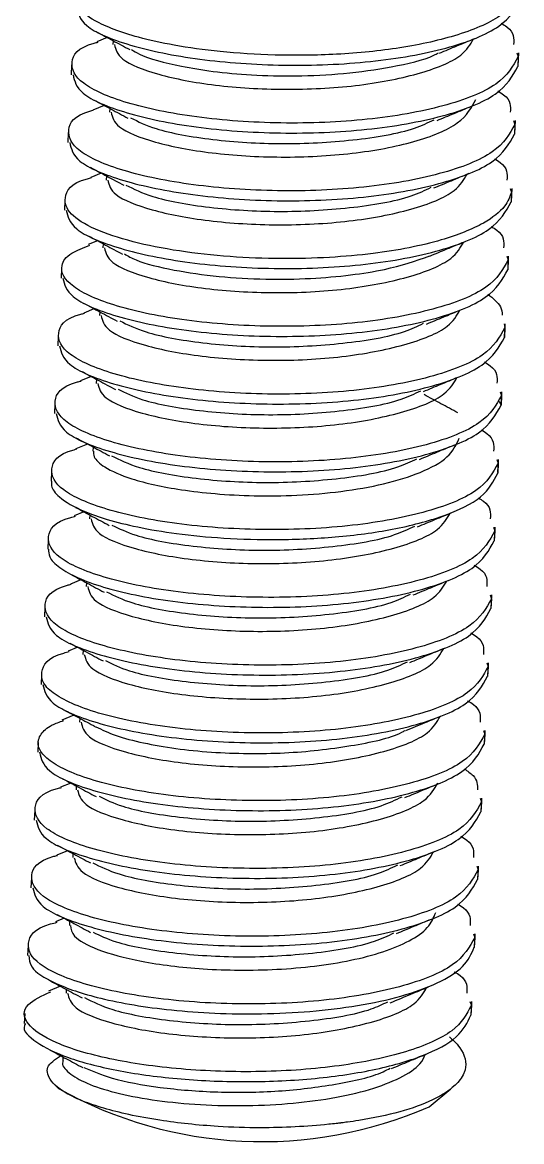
# Model space of a CAD drawing. Header units: millimetres. Extents: x 15 to 415, y 5 to 292.
# Drawn here: x 229.84 to 234.24, y 130.34 to 140.22 of the extents above; entities that cross this region are included whole.
import ezdxf

# ---------------------------------------------------------------- set-up
doc = ezdxf.new("R2010")
doc.units = ezdxf.units.MM
doc.layers.get('0').update_dxf_attribs({"lineweight": 5})

msp = doc.modelspace()

# ---------------------------------------------------------------- linework, layer by layer
at = {"color": 18, "linetype": 'Continuous', "lineweight": 25, "true_color": 0x000000}
for p, q in [((230.5864, 140.0839), (230.495, 140.046)), ((230.6383, 140.056), (230.6366, 140.0222)), ((234.1988, 139.9485), (234.2112, 139.916)), ((234.2112, 139.9161), (234.2069, 139.8284)), ((234.2095, 139.8328), (234.2152, 139.9484)), ((230.2722, 139.8437), (230.2679, 139.756)), ((230.5595, 139.4849), (230.4582, 139.4427)), ((230.6087, 139.4585), (230.6071, 139.4245)), ((234.1691, 139.3508), (234.1816, 139.3179)), ((234.1817, 139.3184), (234.1774, 139.2307)), ((234.1799, 139.2351), (234.1856, 139.3507)), ((230.2427, 139.2459), (230.2383, 139.1583)), ((230.5321, 138.8885), (230.4399, 138.8502)), ((230.5793, 138.8632), (230.5775, 138.8267)), ((234.14, 138.753), (234.1522, 138.721)), ((234.1521, 138.7207), (234.1478, 138.633)), ((234.1504, 138.6375), (234.1561, 138.7529)), ((230.2131, 138.6482), (230.2088, 138.5605)), ((230.4995, 138.2918), (230.4163, 138.2573)), ((230.5497, 138.2648), (230.548, 138.2291)), ((234.1104, 138.1553), (234.1227, 138.1232)), ((234.1226, 138.123), (234.1183, 138.0353)), ((234.1209, 138.0399), (234.1266, 138.1552)), ((230.1836, 138.0506), (230.1793, 137.9628)), ((230.4691, 137.6919), (230.3783, 137.6541)), ((230.5201, 137.6646), (230.5184, 137.6314)), ((233.6822, 137.6728), (233.7093, 137.684)), ((234.086, 137.5579), (234.093, 137.5248)), ((234.0913, 137.4422), (234.097, 137.5576)), ((230.1541, 137.4529), (230.1497, 137.3652)), ((234.0931, 137.5253), (234.0887, 137.4376)), ((230.4436, 137.0947), (230.3494, 137.0555)), ((230.4907, 137.0694), (230.4889, 137.0336)), ((234.0512, 136.96), (234.0635, 136.9275)), ((234.0618, 136.8444), (234.0675, 136.9598)), ((230.1245, 136.8551), (230.1202, 136.7674)), ((234.0592, 136.8398), (234.0468, 136.8723)), ((234.0635, 136.9276), (234.0592, 136.8399)), ((230.412, 136.4985), (230.3101, 136.4563)), ((230.4611, 136.4721), (230.4594, 136.436)), ((234.0219, 136.3622), (234.0341, 136.3304)), ((234.0322, 136.2466), (234.0379, 136.362)), ((230.095, 136.2574), (230.0906, 136.1698)), ((234.034, 136.3299), (234.0297, 136.2422)), ((230.3805, 135.8999), (230.2954, 135.8645)), ((230.4315, 135.8725), (230.4298, 135.8383)), ((233.992, 135.7646), (234.0044, 135.732)), ((234.0027, 135.6489), (234.0084, 135.7645)), ((230.0654, 135.6598), (230.0611, 135.5722)), ((234.0044, 135.7322), (234.0001, 135.6445)), ((230.3535, 135.301), (230.2619, 135.2628)), ((230.402, 135.275), (230.4003, 135.2406)), ((233.9624, 135.1669), (233.9748, 135.1341)), ((233.9732, 135.0512), (233.9789, 135.1668)), ((230.0359, 135.062), (230.0316, 134.9744)), ((233.9749, 135.1345), (233.9706, 135.0468)), ((230.3257, 134.705), (230.2406, 134.6697)), ((230.3726, 134.6798), (230.3707, 134.6428)), ((233.9332, 134.5691), (233.9455, 134.5372)), ((233.9436, 134.4535), (233.9493, 134.569)), ((233.9454, 134.5368), (233.941, 134.4491)), ((230.0063, 134.4643), (230.002, 134.3766)), ((230.2913, 134.1075), (230.1848, 134.0634)), ((230.3429, 134.0798), (230.3412, 134.0452)), ((233.9036, 133.9714), (233.9159, 133.9392)), ((233.9158, 133.9391), (233.9115, 133.8514)), ((233.9141, 133.8558), (233.9198, 133.9713)), ((229.9768, 133.8667), (229.9725, 133.779)), ((230.2634, 133.508), (230.1749, 133.4712)), ((230.3133, 133.4813), (230.3117, 133.4475)), ((233.4949, 133.4969), (233.522, 133.5081)), ((233.8757, 133.3739), (233.8862, 133.3409)), ((233.8863, 133.3414), (233.882, 133.2537)), ((233.8845, 133.2581), (233.8903, 133.3737)), ((229.9473, 133.269), (229.9429, 133.1813)), ((230.2368, 132.911), (230.1417, 132.8714)), ((230.2839, 132.8857), (230.2821, 132.8497)), ((233.8445, 132.776), (233.8568, 132.7438)), ((233.8568, 132.7437), (233.8524, 132.656)), ((233.855, 132.6604), (233.8607, 132.7759)), ((229.9177, 132.6712), (229.9134, 132.5835)), ((230.2062, 132.3151), (230.1301, 132.2835)), ((230.2544, 132.2892), (230.2526, 132.2521)), ((233.8151, 132.1783), (233.8273, 132.1464)), ((233.8272, 132.146), (233.8229, 132.0583)), ((233.8255, 132.0627), (233.8312, 132.1782)), ((229.8882, 132.0735), (229.8839, 131.9859)), ((230.1727, 131.7156), (230.0669, 131.6716)), ((230.2247, 131.6877), (230.223, 131.6545)), ((233.7852, 131.5807), (233.7976, 131.5479)), ((233.7977, 131.5483), (233.7933, 131.4606)), ((233.7959, 131.4643), (233.8016, 131.5806)), ((229.8587, 131.4759), (229.8543, 131.3882)), ((230.1952, 131.0918), (230.1935, 131.0567)), ((230.1261, 130.844), (230.1561, 130.8138)), ((233.4256, 130.6522), (233.6157, 130.8093))]:
    msp.add_line(p, q, dxfattribs=at)
msp.add_arc((231.9535, 134.0244), 3.6795, 240.75798, 293.5833, dxfattribs=at)
for points, knots in [([(234.2409, 140.5143), (234.1994, 140.4352), (234.119, 140.282), (233.7117, 140.1037), (233.1954, 139.9865), (232.628, 139.9293), (232.0782, 139.9226), (231.5878, 139.9541), (231.1808, 140.011), (230.783, 140.0994), (230.477, 140.2164), (230.328, 140.3382), (230.3001, 140.4125), (230.3019, 140.4493), (230.3174, 140.5209), (230.3538, 140.5967), (230.5232, 140.6382), (230.5353, 140.6412)], [0, 0, 0, 0, 0.103276, 0.200181, 0.290701, 0.374824, 0.45254, 0.523838, 0.588709, 0.647144, 0.744313, 0.815877, 0.861685, 0.874902, 0.881644, 0.991553, 1, 1, 1, 1]), ([(230.3136, 140.3535), (230.3269, 140.2984), (230.3556, 140.1805), (230.7583, 140.0097), (231.3794, 139.8811), (232.1429, 139.8258), (232.925, 139.8581), (233.6022, 139.9792), (234.0982, 140.1746), (234.1904, 140.3426), (234.2365, 140.4266)], [0, 0, 0, 0, 0.111422, 0.238362, 0.365302, 0.492243, 0.619182, 0.746122, 0.873061, 1, 1, 1, 1]), ([(234.0603, 140.2107), (234.0785, 140.1998), (234.1776, 140.1403), (234.1738, 140.0754), (234.1707, 140.0223)], [0, 0, 0, 0, 0.183549, 1, 1, 1, 1]), ([(230.4875, 140.1368), (230.5368, 140.1104), (230.6353, 140.0577), (230.7354, 140.0039), (230.7855, 139.977)], [0, 0, 0, 0, 0.500129, 1, 1, 1, 1]), ([(234.2112, 139.916), (234.1648, 139.832), (234.072, 139.664), (233.5752, 139.4688), (232.8975, 139.348), (232.1149, 139.3159), (231.3529, 139.3716), (230.7278, 139.5002), (230.3259, 139.6788), (230.2417, 139.8663), (230.325, 139.9992), (230.4939, 140.0406), (230.5054, 140.0434)], [0, 0, 0, 0, 0.1102104, 0.220421, 0.3306316, 0.4408425, 0.5510539, 0.6612658, 0.7714777, 0.8816897, 0.9918843, 1, 1, 1, 1]), ([(230.6502, 140.0221), (230.6609, 139.9791), (230.684, 139.8868), (231.0133, 139.7533), (231.5222, 139.6544), (232.1477, 139.6155), (232.7899, 139.6484), (233.3424, 139.7548), (233.7192, 139.9028), (233.7885, 140.0226), (233.8169, 140.0716)], [0, 0, 0, 0, 0.115473, 0.247613, 0.379753, 0.511893, 0.644033, 0.776174, 0.908315, 1, 1, 1, 1]), ([(233.5171, 139.947), (233.5681, 139.9682), (233.6699, 140.0106), (233.7736, 140.0537), (233.8255, 140.0752)], [0, 0, 0, 0, 0.4998767, 1, 1, 1, 1]), ([(230.8014, 139.9776), (230.8223, 139.9644), (230.9113, 139.9081), (231.1709, 139.84), (231.5216, 139.7816), (231.8651, 139.7501), (232.2591, 139.7409), (232.6881, 139.7618), (233.1052, 139.8236), (233.3962, 139.889), (233.4942, 139.942), (233.5074, 139.9491)], [0, 0, 0, 0, 0.0534141, 0.2268727, 0.3281893, 0.4389931, 0.5592736, 0.6890194, 0.8282175, 0.9768572, 1, 1, 1, 1]), ([(230.2844, 139.7559), (230.2975, 139.701), (230.3254, 139.5831), (230.7269, 139.4123), (231.3474, 139.2834), (232.1107, 139.2278), (232.8931, 139.2598), (233.5709, 139.3808), (234.0677, 139.5761), (234.1605, 139.7443), (234.2069, 139.8284)], [0, 0, 0, 0, 0.110983, 0.237985, 0.364987, 0.49199, 0.618992, 0.745994, 0.872997, 1, 1, 1, 1]), ([(234.0304, 139.6129), (234.0489, 139.6018), (234.148, 139.5424), (234.1442, 139.4775), (234.141, 139.4247)], [0, 0, 0, 0, 0.186739, 1, 1, 1, 1]), ([(230.4714, 139.532), (230.5207, 139.5057), (230.6192, 139.453), (230.7191, 139.3994), (230.769, 139.3727)], [0, 0, 0, 0, 0.500147, 1, 1, 1, 1]), ([(230.6204, 139.4244), (230.6314, 139.3813), (230.6547, 139.2889), (230.9843, 139.1555), (231.493, 139.0568), (232.1185, 139.018), (232.7596, 139.051), (233.3151, 139.1567), (233.7226, 139.3234), (233.799, 139.4655), (233.8373, 139.5366)], [0, 0, 0, 0, 0.111225, 0.238192, 0.36516, 0.492129, 0.619096, 0.746064, 0.873033, 1, 1, 1, 1]), ([(234.1816, 139.3179), (234.1351, 139.2339), (234.042, 139.066), (233.5452, 138.8708), (232.8677, 138.75), (232.0854, 138.718), (231.3237, 138.7735), (230.6988, 138.9021), (230.2964, 139.0807), (230.2131, 139.268), (230.2916, 139.3997), (230.4544, 139.4403), (230.4612, 139.4419)], [0, 0, 0, 0, 0.1105774, 0.2211548, 0.3317317, 0.4423092, 0.5528862, 0.6634636, 0.7740407, 0.8846184, 0.9951954, 1, 1, 1, 1]), ([(233.4947, 139.3519), (233.5453, 139.3729), (233.6464, 139.4149), (233.749, 139.4574), (233.8003, 139.4786)], [0, 0, 0, 0, 0.499877, 1, 1, 1, 1]), ([(230.7922, 139.3757), (230.8589, 139.3425), (231.0194, 139.2627), (231.5041, 139.1756), (232.1249, 139.1355), (232.7585, 139.1711), (233.2417, 139.25), (233.4154, 139.3332), (233.4693, 139.3591)], [0, 0, 0, 0, 0.1377052, 0.3314675, 0.5252284, 0.7189886, 0.9127483, 1, 1, 1, 1]), ([(230.2547, 139.1582), (230.2679, 139.1032), (230.2961, 138.9853), (230.6979, 138.8146), (231.3183, 138.6859), (232.0813, 138.6303), (232.8632, 138.6623), (233.5408, 138.7831), (234.0376, 138.9783), (234.1307, 139.1462), (234.1772, 139.2302)], [0, 0, 0, 0, 0.1112111, 0.2381812, 0.3651511, 0.4921208, 0.6190904, 0.7460604, 0.8730303, 1, 1, 1, 1]), ([(234.0008, 139.0154), (234.019, 139.0046), (234.1184, 138.945), (234.1147, 138.8799), (234.1117, 138.8268)], [0, 0, 0, 0, 0.182945, 1, 1, 1, 1]), ([(230.4372, 138.9395), (230.4859, 138.9133), (230.5834, 138.861), (230.6827, 138.8076), (230.7323, 138.7809)], [0, 0, 0, 0, 0.500227, 1, 1, 1, 1]), ([(234.1522, 138.721), (234.1366, 138.6787), (234.1007, 138.582), (233.9069, 138.4332), (233.5308, 138.2814), (233.036, 138.1845), (232.5405, 138.1401), (232.1109, 138.1293), (231.657, 138.1474), (231.2056, 138.1974), (230.7914, 138.2802), (230.4562, 138.3927), (230.2374, 138.5291), (230.1937, 138.684), (230.2654, 138.8033), (230.4351, 138.8451), (230.4477, 138.8481)], [0, 0, 0, 0, 0.054925, 0.125611, 0.212, 0.314027, 0.371172, 0.432261, 0.497289, 0.566254, 0.639154, 0.715982, 0.796737, 0.881414, 0.991241, 1, 1, 1, 1]), ([(230.5907, 138.8266), (230.6018, 138.7834), (230.6255, 138.691), (230.9559, 138.5576), (231.4652, 138.459), (232.0907, 138.4204), (232.7327, 138.4535), (233.2848, 138.5599), (233.6621, 138.7087), (233.7313, 138.8292), (233.7599, 138.879)], [0, 0, 0, 0, 0.115809, 0.247676, 0.379543, 0.511409, 0.643276, 0.775142, 0.907008, 1, 1, 1, 1]), ([(233.4662, 138.7568), (233.5177, 138.7782), (233.6208, 138.8212), (233.7258, 138.8648), (233.7783, 138.8866)], [0, 0, 0, 0, 0.499786, 1, 1, 1, 1]), ([(230.7503, 138.783), (230.8204, 138.7479), (230.9841, 138.6661), (231.4744, 138.5775), (232.0953, 138.5376), (232.7286, 138.5731), (233.2137, 138.6525), (233.3887, 138.7365), (233.4441, 138.7631)], [0, 0, 0, 0, 0.143965, 0.335786, 0.527606, 0.719426, 0.911246, 1, 1, 1, 1]), ([(230.2249, 138.5604), (230.2383, 138.5052), (230.267, 138.3873), (230.6698, 138.2165), (231.2908, 138.088), (232.0541, 138.0327), (232.8361, 138.065), (233.5133, 138.186), (234.0093, 138.3813), (234.1017, 138.5493), (234.1479, 138.6333)], [0, 0, 0, 0, 0.111474, 0.238407, 0.36534, 0.492273, 0.619204, 0.746136, 0.873068, 1, 1, 1, 1]), ([(233.9716, 138.4176), (233.9897, 138.4067), (234.0889, 138.3473), (234.0852, 138.2823), (234.0821, 138.2291)], [0, 0, 0, 0, 0.182032, 1, 1, 1, 1]), ([(230.4248, 138.3319), (230.4736, 138.3057), (230.5711, 138.2533), (230.6701, 138.2001), (230.7196, 138.1735)], [0, 0, 0, 0, 0.500093, 1, 1, 1, 1]), ([(234.1227, 138.1232), (234.0764, 138.0392), (233.984, 137.8712), (233.4876, 137.6759), (232.8101, 137.5549), (232.0275, 137.5227), (231.2656, 137.5781), (230.6392, 137.707), (230.2406, 137.8845), (230.1544, 138.0519), (230.2394, 138.1781), (230.3747, 138.2303), (230.4339, 138.2531)], [0, 0, 0, 0, 0.109827, 0.219653, 0.32948, 0.439307, 0.549134, 0.658961, 0.768789, 0.878593, 0.946885, 1, 1, 1, 1]), ([(230.5614, 138.229), (230.5723, 138.1857), (230.5956, 138.0931), (230.9253, 137.9594), (231.4344, 137.8605), (232.0601, 137.8217), (232.7023, 137.8547), (233.2547, 137.9613), (233.632, 138.1102), (233.7013, 138.2308), (233.7299, 138.2805)], [0, 0, 0, 0, 0.115509, 0.24747, 0.379432, 0.511395, 0.64336, 0.775327, 0.907294, 1, 1, 1, 1]), ([(233.4307, 138.1559), (233.4812, 138.177), (233.5823, 138.2191), (233.6849, 138.2618), (233.7362, 138.2832)], [0, 0, 0, 0, 0.499905, 1, 1, 1, 1]), ([(230.7384, 138.1747), (230.7694, 138.1568), (230.864, 138.1021), (231.1579, 138.0307), (231.5541, 137.9725), (231.9732, 137.9486), (232.3718, 137.9546), (232.7264, 137.9858), (233.1036, 138.0447), (233.3057, 138.1146), (233.4309, 138.1578)], [0, 0, 0, 0, 0.073624, 0.22428, 0.365325, 0.496744, 0.618526, 0.730657, 0.833127, 1, 1, 1, 1]), ([(230.1956, 137.9627), (230.2088, 137.9076), (230.237, 137.7895), (230.639, 137.6184), (231.2599, 137.4895), (232.0233, 137.4339), (232.8056, 137.4662), (233.4832, 137.5874), (233.9797, 137.783), (234.0721, 137.9514), (234.1183, 138.0356)], [0, 0, 0, 0, 0.111146, 0.238123, 0.3651, 0.492078, 0.619057, 0.746037, 0.873018, 1, 1, 1, 1]), ([(230.3762, 137.7416), (230.4253, 137.7154), (230.5234, 137.6629), (230.6232, 137.6094), (230.6731, 137.5827)], [0, 0, 0, 0, 0.5001627, 1, 1, 1, 1]), ([(233.9427, 137.8203), (233.9887, 137.7834), (234.0647, 137.7222), (234.0683, 137.6599), (234.0697, 137.6352)], [0, 0, 0, 0, 0.604698, 1, 1, 1, 1]), ([(234.093, 137.5248), (234.0464, 137.4408), (233.9533, 137.2728), (233.4564, 137.0777), (232.7788, 136.9569), (231.9964, 136.9249), (231.2347, 136.9805), (230.6097, 137.1092), (230.2078, 137.2878), (230.1236, 137.4753), (230.2064, 137.6082), (230.3747, 137.6496), (230.386, 137.6523)], [0, 0, 0, 0, 0.110234, 0.220468, 0.330702, 0.440937, 0.551171, 0.661405, 0.771639, 0.881873, 0.992107, 1, 1, 1, 1]), ([(230.5319, 137.6313), (230.5428, 137.5882), (230.566, 137.4959), (230.8954, 137.3625), (231.4041, 137.2637), (232.0294, 137.2249), (232.6714, 137.2578), (233.2237, 137.364), (233.5999, 137.5115), (233.6692, 137.6306), (233.6974, 137.6791)], [0, 0, 0, 0, 0.115726, 0.24797, 0.380214, 0.512458, 0.644702, 0.776946, 0.90919, 1, 1, 1, 1]), ([(233.4008, 137.5562), (233.4518, 137.5773), (233.5448, 137.6159), (233.6394, 137.6551), (233.6822, 137.6728)], [0, 0, 0, 0, 0.547585, 1, 1, 1, 1]), ([(230.6963, 137.5855), (230.7652, 137.5512), (230.9278, 137.4702), (231.4161, 137.3822), (232.0374, 137.3423), (232.6706, 137.3781), (233.1511, 137.4563), (233.3229, 137.5385), (233.3748, 137.5633)], [0, 0, 0, 0, 0.1421797, 0.3356785, 0.5291773, 0.7226763, 0.9161736, 1, 1, 1, 1]), ([(230.1662, 137.3651), (230.1793, 137.3101), (230.2074, 137.1923), (230.609, 137.0216), (231.2294, 136.8928), (231.9923, 136.8372), (232.7744, 136.8692), (233.4521, 136.99), (233.949, 137.1852), (234.0421, 137.3532), (234.0886, 137.4372)], [0, 0, 0, 0, 0.111115, 0.238098, 0.365082, 0.492065, 0.619049, 0.746033, 0.873017, 1, 1, 1, 1]), ([(230.3634, 137.1377), (230.4123, 137.1114), (230.5101, 137.059), (230.6094, 137.0057), (230.659, 136.9791)], [0, 0, 0, 0, 0.5001469, 1, 1, 1, 1]), ([(233.9122, 137.2223), (233.9305, 137.2113), (234.0298, 137.1518), (234.0261, 137.0868), (234.023, 137.0338)], [0, 0, 0, 0, 0.184919, 1, 1, 1, 1]), ([(234.0635, 136.9275), (234.0172, 136.8435), (233.9245, 136.6755), (233.4281, 136.4802), (232.7508, 136.3593), (231.9686, 136.3271), (231.2067, 136.3825), (230.5813, 136.5111), (230.1789, 136.6896), (230.094, 136.877), (230.176, 137.0099), (230.3439, 137.0513), (230.3548, 137.054)], [0, 0, 0, 0, 0.1102559, 0.2205125, 0.3307686, 0.441025, 0.5512814, 0.6615377, 0.7717936, 0.88205, 0.9923062, 1, 1, 1, 1]), ([(230.5022, 137.0335), (230.5132, 136.9904), (230.5368, 136.8979), (230.8668, 136.7645), (231.3758, 136.6658), (232.0012, 136.6272), (232.6432, 136.6602), (233.1953, 136.7665), (233.5724, 136.9149), (233.6418, 137.035), (233.6703, 137.0845)], [0, 0, 0, 0, 0.115779, 0.24775, 0.379721, 0.511691, 0.643661, 0.775632, 0.907603, 1, 1, 1, 1]), ([(233.3753, 136.962), (233.4259, 136.983), (233.5272, 137.0251), (233.63, 137.0678), (233.6814, 137.0891)], [0, 0, 0, 0, 0.49986, 1, 1, 1, 1]), ([(230.6809, 136.9818), (230.7457, 136.9496), (230.9045, 136.8709), (231.386, 136.7846), (232.0063, 136.7445), (232.6398, 136.78), (233.1236, 136.8591), (233.2977, 136.9425), (233.352, 136.9685)], [0, 0, 0, 0, 0.133991, 0.328432, 0.522872, 0.717312, 0.911753, 1, 1, 1, 1]), ([(230.1364, 136.7673), (230.1497, 136.7122), (230.1782, 136.5943), (230.5805, 136.4235), (231.2013, 136.2949), (231.9644, 136.2394), (232.7463, 136.2716), (233.4237, 136.3925), (233.9201, 136.5878), (234.0128, 136.7558), (234.0592, 136.8398)], [0, 0, 0, 0, 0.1113621, 0.2383101, 0.3652585, 0.4922072, 0.6191548, 0.7461031, 0.8730519, 1, 1, 1, 1]), ([(233.6793, 136.7736), (233.6291, 136.8006), (233.5288, 136.8544), (233.4303, 136.9074), (233.3811, 136.9338)], [0, 0, 0, 0, 0.500207, 1, 1, 1, 1]), ([(230.3104, 136.5531), (230.3593, 136.5268), (230.4571, 136.4743), (230.5569, 136.4206), (230.6067, 136.3937)], [0, 0, 0, 0, 0.5001976, 1, 1, 1, 1]), ([(230.4646, 136.4358), (230.4646, 136.4193), (230.4645, 136.373), (230.56, 136.2873), (230.7996, 136.1813), (231.1579, 136.1015), (231.5409, 136.0569), (231.8872, 136.0386), (232.2675, 136.0432), (232.6613, 136.0765), (233.0406, 136.1432), (233.3671, 136.2459), (233.614, 136.3828), (233.6641, 136.4926), (233.6898, 136.5489)], [0, 0, 0, 0, 0.043183, 0.121577, 0.219307, 0.336284, 0.402298, 0.473162, 0.548876, 0.629432, 0.714828, 0.805058, 0.900117, 1, 1, 1, 1]), ([(233.8829, 136.6245), (233.9009, 136.6137), (234.0003, 136.5542), (233.9966, 136.4892), (233.9935, 136.4359)], [0, 0, 0, 0, 0.181602, 1, 1, 1, 1]), ([(234.0341, 136.3304), (233.988, 136.2463), (233.8957, 136.0782), (233.3996, 135.8828), (232.7224, 135.7617), (231.9399, 135.7294), (231.1777, 135.7848), (230.5521, 135.9133), (230.1492, 136.0919), (230.065, 136.2791), (230.1446, 136.4117), (230.3092, 136.4527), (230.3175, 136.4547)], [0, 0, 0, 0, 0.110466, 0.220932, 0.331398, 0.441864, 0.55233, 0.662796, 0.773263, 0.883729, 0.994157, 1, 1, 1, 1]), ([(233.3395, 136.3625), (233.3907, 136.3839), (233.4931, 136.4266), (233.5976, 136.4701), (233.6498, 136.4918)], [0, 0, 0, 0, 0.499818, 1, 1, 1, 1]), ([(230.6238, 136.3956), (230.6964, 136.3592), (230.8624, 136.2761), (231.3569, 136.1865), (231.9783, 136.1467), (232.6112, 136.1824), (233.0925, 136.2609), (233.2649, 136.3434), (233.3175, 136.3686)], [0, 0, 0, 0, 0.149119, 0.340801, 0.532482, 0.724164, 0.915845, 1, 1, 1, 1]), ([(230.0946, 136.1696), (230.0938, 136.1566), (230.091, 136.1113), (230.1625, 136.0194), (230.336, 135.9175), (230.5867, 135.8295), (230.8566, 135.7621), (231.2024, 135.7039), (231.6213, 135.6633), (232.1006, 135.6497), (232.6148, 135.6729), (233.1258, 135.7413), (233.5769, 135.8607), (233.9246, 136.03), (233.9941, 136.1705), (234.0298, 136.2427)], [0, 0, 0, 0, 0.0267623, 0.0934812, 0.1842224, 0.2387538, 0.2993115, 0.3658912, 0.4384868, 0.5170911, 0.6016989, 0.6923011, 0.7888916, 0.8914606, 1, 1, 1, 1]), ([(233.8595, 136.0231), (233.8755, 136.0134), (233.9719, 135.9552), (233.9675, 135.8916), (233.9639, 135.8385)], [0, 0, 0, 0, 0.166089, 1, 1, 1, 1]), ([(234.0044, 135.732), (233.958, 135.648), (233.8651, 135.48), (233.3682, 135.2848), (232.6905, 135.164), (231.908, 135.132), (231.146, 135.1877), (230.5209, 135.3163), (230.1192, 135.4949), (230.0344, 135.6825), (230.1201, 135.8162), (230.2924, 135.8581), (230.3068, 135.8616)], [0, 0, 0, 0, 0.109998, 0.219996, 0.329995, 0.439994, 0.549993, 0.659992, 0.769992, 0.879992, 0.989976, 1, 1, 1, 1]), ([(230.3075, 135.939), (230.3563, 135.9128), (230.454, 135.8605), (230.553, 135.8073), (230.6026, 135.7808)], [0, 0, 0, 0, 0.500078, 1, 1, 1, 1]), ([(230.4434, 135.8383), (230.4542, 135.7952), (230.4773, 135.7029), (230.8065, 135.5694), (231.3153, 135.4706), (231.9407, 135.4317), (232.583, 135.4646), (233.1355, 135.5709), (233.5121, 135.7188), (233.5814, 135.8383), (233.6097, 135.8872)], [0, 0, 0, 0, 0.115507, 0.247687, 0.379867, 0.512047, 0.644227, 0.776408, 0.908588, 1, 1, 1, 1]), ([(233.3236, 135.7684), (233.3745, 135.7895), (233.4764, 135.8319), (233.5798, 135.8748), (233.6315, 135.8962)], [0, 0, 0, 0, 0.499914, 1, 1, 1, 1]), ([(230.6279, 135.7837), (230.6914, 135.7524), (230.8492, 135.6744), (231.3289, 135.5889), (231.9493, 135.549), (232.5831, 135.5847), (233.0681, 135.6644), (233.2428, 135.7485), (233.2981, 135.7752)], [0, 0, 0, 0, 0.130934, 0.325645, 0.520356, 0.715068, 0.909779, 1, 1, 1, 1]), ([(230.0683, 135.5719), (230.0684, 135.5488), (230.0686, 135.4947), (230.188, 135.3768), (230.5141, 135.2287), (231.1421, 135.0996), (231.9033, 135.044), (232.6862, 135.076), (233.3639, 135.1969), (233.8608, 135.3922), (233.9536, 135.5603), (234.0001, 135.6443)], [0, 0, 0, 0, 0.047574, 0.111355, 0.238304, 0.365253, 0.492202, 0.619151, 0.746101, 0.87305, 1, 1, 1, 1]), ([(233.8236, 135.429), (233.8421, 135.4179), (233.9412, 135.3585), (233.9374, 135.2936), (233.9343, 135.2408)], [0, 0, 0, 0, 0.186597, 1, 1, 1, 1]), ([(233.9748, 135.1341), (233.9283, 135.0501), (233.8353, 134.8821), (233.3386, 134.6869), (232.6611, 134.5661), (231.8789, 134.534), (231.1172, 134.5896), (230.4921, 134.7182), (230.09, 134.8967), (230.0054, 135.0842), (230.0879, 135.2171), (230.2563, 135.2586), (230.2677, 135.2614)], [0, 0, 0, 0, 0.1102256, 0.2204514, 0.3306769, 0.4409023, 0.5511279, 0.6613536, 0.7715792, 0.881805, 0.9920303, 1, 1, 1, 1]), ([(230.2631, 135.3493), (230.3118, 135.3233), (230.4092, 135.2711), (230.5084, 135.2179), (230.558, 135.1914)], [0, 0, 0, 0, 0.500237, 1, 1, 1, 1]), ([(230.4136, 135.2405), (230.4246, 135.1973), (230.448, 135.105), (230.7777, 134.9716), (231.2865, 134.8728), (231.9118, 134.8341), (232.5537, 134.867), (233.1059, 134.9733), (233.4824, 135.1211), (233.5518, 135.2406), (233.5802, 135.2895)], [0, 0, 0, 0, 0.115787, 0.247915, 0.380044, 0.512172, 0.6443, 0.776428, 0.908556, 1, 1, 1, 1]), ([(233.2855, 135.1673), (233.3367, 135.1886), (233.439, 135.231), (233.5431, 135.2741), (233.5952, 135.2957)], [0, 0, 0, 0, 0.499814, 1, 1, 1, 1]), ([(230.5798, 135.1942), (230.648, 135.1602), (230.8098, 135.0794), (231.297, 134.9916), (231.918, 134.9516), (232.5514, 134.9872), (233.0341, 135.0659), (233.2073, 135.1488), (233.2607, 135.1744)], [0, 0, 0, 0, 0.1407715, 0.334029, 0.5272865, 0.7205427, 0.9137989, 1, 1, 1, 1]), ([(230.0479, 134.9743), (230.0611, 134.9192), (230.0894, 134.8014), (230.4913, 134.6306), (231.1118, 134.5019), (231.8747, 134.4464), (232.6566, 134.4785), (233.3342, 134.5993), (233.8309, 134.7944), (233.924, 134.9624), (233.9705, 135.0464)], [0, 0, 0, 0, 0.111247, 0.238212, 0.365177, 0.492142, 0.619106, 0.746071, 0.873035, 1, 1, 1, 1]), ([(233.7941, 134.8315), (233.8122, 134.8207), (233.9116, 134.7611), (233.9079, 134.6961), (233.9049, 134.6428)], [0, 0, 0, 0, 0.182462, 1, 1, 1, 1]), ([(233.9455, 134.5372), (233.9029, 134.4571), (233.8171, 134.2957), (233.3549, 134.103), (232.7064, 133.9768), (231.935, 133.9351), (231.2896, 133.9742), (230.8341, 134.0441), (230.5334, 134.1138), (230.2893, 134.1973), (230.1135, 134.2904), (230.0118, 134.3895), (229.9985, 134.5151), (230.061, 134.6206), (230.2351, 134.663), (230.2512, 134.6669)], [0, 0, 0, 0, 0.1045, 0.21048, 0.317939, 0.426876, 0.53729, 0.593329, 0.649743, 0.706531, 0.763694, 0.821232, 0.879145, 0.988817, 1, 1, 1, 1]), ([(230.2554, 134.7428), (230.304, 134.7167), (230.4011, 134.6645), (230.4996, 134.6115), (230.5489, 134.585)], [0, 0, 0, 0, 0.5001243, 1, 1, 1, 1]), ([(230.3839, 134.6427), (230.395, 134.5995), (230.4187, 134.5071), (230.7491, 134.3737), (231.2585, 134.2751), (231.8841, 134.2365), (232.526, 134.2696), (233.0782, 134.3761), (233.4556, 134.5249), (233.5248, 134.6455), (233.5534, 134.6955)], [0, 0, 0, 0, 0.115785, 0.247626, 0.379466, 0.511306, 0.643146, 0.774985, 0.906824, 1, 1, 1, 1]), ([(233.255, 134.5712), (233.3057, 134.5923), (233.407, 134.6346), (233.51, 134.6774), (233.5614, 134.6988)], [0, 0, 0, 0, 0.499868, 1, 1, 1, 1]), ([(230.5706, 134.5876), (230.6333, 134.5566), (230.7904, 134.479), (231.2685, 134.3937), (231.8885, 134.3536), (232.522, 134.3893), (233.0052, 134.4682), (233.1791, 134.5515), (233.2331, 134.5774)], [0, 0, 0, 0, 0.130012, 0.325446, 0.52088, 0.716314, 0.911748, 1, 1, 1, 1]), ([(230.0181, 134.3765), (230.0315, 134.3213), (230.0602, 134.2034), (230.463, 134.0326), (231.0842, 133.9041), (231.8475, 133.8488), (232.6295, 133.8811), (233.3067, 134.0022), (233.8027, 134.1975), (233.895, 134.3655), (233.9411, 134.4495)], [0, 0, 0, 0, 0.111475, 0.238408, 0.36534, 0.492273, 0.619205, 0.746137, 0.873069, 1, 1, 1, 1]), ([(233.7649, 134.2336), (233.783, 134.2228), (233.8822, 134.1634), (233.8784, 134.0984), (233.8753, 134.0452)], [0, 0, 0, 0, 0.18237, 1, 1, 1, 1]), ([(230.1853, 134.1645), (230.2344, 134.1381), (230.3327, 134.0853), (230.4329, 134.0315), (230.483, 134.0046)], [0, 0, 0, 0, 0.500172, 1, 1, 1, 1]), ([(230.3547, 134.0451), (230.3655, 134.0019), (230.3888, 133.9094), (230.7183, 133.7757), (231.2274, 133.6767), (231.853, 133.638), (232.4952, 133.671), (233.0477, 133.7775), (233.4249, 133.9261), (233.4941, 134.0465), (233.5227, 134.0961)], [0, 0, 0, 0, 0.115487, 0.247497, 0.379508, 0.511519, 0.643532, 0.775546, 0.907561, 1, 1, 1, 1]), ([(233.2197, 133.97), (233.2767, 133.9937), (233.3779, 134.0359), (233.4803, 134.0785), (233.5251, 134.0971)], [0, 0, 0, 0, 0.5625026, 1, 1, 1, 1]), ([(233.9159, 133.9392), (233.8696, 133.8552), (233.777, 133.6872), (233.2805, 133.4919), (232.603, 133.371), (231.8203, 133.3389), (231.0586, 133.3943), (230.4317, 133.5232), (230.1009, 133.6713), (229.997, 133.7811), (229.9776, 133.8359), (229.9762, 133.863), (229.9776, 133.8765), (229.9788, 133.8832), (229.9795, 133.8865), (229.9799, 133.8882), (229.9801, 133.889), (229.9803, 133.8894), (229.9803, 133.8896), (229.9845, 133.9058), (230.0087, 133.9519), (230.0667, 134.0119), (230.1658, 134.0467), (230.2022, 134.0595)], [0, 0, 0, 0, 0.1105767, 0.2211531, 0.3317301, 0.4423068, 0.5528844, 0.6634619, 0.7740396, 0.8295955, 0.8574068, 0.871317, 0.8782721, 0.8817498, 0.883489, 0.8843583, 0.8847931, 0.8850106, 0.8851192, 0.8851373, 0.9155534, 0.9690087, 1, 1, 1, 1]), ([(230.4845, 134.0043), (230.5395, 133.9781), (230.6493, 133.9258), (230.8965, 133.8604), (231.1835, 133.8103), (231.4992, 133.7784), (231.8253, 133.7655), (232.2504, 133.7727), (232.7304, 133.8283), (233.096, 133.9059), (233.2033, 133.966), (233.2126, 133.9712)], [0, 0, 0, 0, 0.10888, 0.217069, 0.322547, 0.425314, 0.525368, 0.62271, 0.808407, 0.983384, 1, 1, 1, 1]), ([(229.9889, 133.7788), (230.002, 133.7238), (230.0302, 133.6057), (230.432, 133.4347), (231.0528, 133.3058), (231.8162, 133.2502), (232.5985, 133.2824), (233.2762, 133.4035), (233.7727, 133.5991), (233.8653, 133.7674), (233.9115, 133.8516)], [0, 0, 0, 0, 0.111092, 0.238076, 0.365061, 0.492047, 0.619034, 0.746022, 0.87301, 1, 1, 1, 1]), ([(233.7336, 133.6337), (233.7632, 133.6138), (233.852, 133.5542), (233.8519, 133.4912), (233.8519, 133.4493)], [0, 0, 0, 0, 0.333735, 1, 1, 1, 1]), ([(230.1928, 133.5458), (230.2416, 133.5197), (230.3393, 133.4674), (230.4383, 133.4144), (230.4877, 133.3879)], [0, 0, 0, 0, 0.5001, 1, 1, 1, 1]), ([(230.3251, 133.4474), (230.336, 133.4043), (230.3593, 133.312), (230.6887, 133.1786), (231.1974, 133.0798), (231.8227, 133.041), (232.4645, 133.0739), (233.0176, 133.18), (233.401, 133.332), (233.472, 133.4565), (233.5026, 133.5102)], [0, 0, 0, 0, 0.114641, 0.245611, 0.376582, 0.507553, 0.638523, 0.769494, 0.900465, 1, 1, 1, 1]), ([(233.2123, 133.3798), (233.2635, 133.4011), (233.357, 133.4398), (233.4519, 133.4791), (233.4949, 133.4969)], [0, 0, 0, 0, 0.547573, 1, 1, 1, 1]), ([(233.8862, 133.3409), (233.8396, 133.2569), (233.7465, 133.0889), (233.2496, 132.8938), (232.572, 132.773), (231.7897, 132.741), (231.028, 132.7966), (230.403, 132.9253), (230.0012, 133.1038), (229.9166, 133.2914), (230.0003, 133.4246), (230.1701, 133.4662), (230.1826, 133.4693)], [0, 0, 0, 0, 0.1101433, 0.2202869, 0.3304303, 0.4405737, 0.5507176, 0.6608611, 0.7710042, 0.8811481, 0.9912917, 1, 1, 1, 1]), ([(230.5141, 133.3913), (230.5761, 133.3607), (230.7326, 133.2835), (231.2098, 133.1985), (231.83, 133.1584), (232.4641, 133.194), (232.9519, 133.2744), (233.1286, 133.3595), (233.1859, 133.3871)], [0, 0, 0, 0, 0.1278501, 0.3225086, 0.5171673, 0.7118252, 0.9064814, 1, 1, 1, 1]), ([(229.9594, 133.1812), (229.9725, 133.1262), (230.0006, 133.0084), (230.4023, 132.8377), (231.0226, 132.7089), (231.7856, 132.6533), (232.5676, 132.6853), (233.2453, 132.8061), (233.7422, 133.0012), (233.8353, 133.1692), (233.8818, 133.2532)], [0, 0, 0, 0, 0.1111377, 0.2381181, 0.3650981, 0.4920786, 0.6190589, 0.7460396, 0.8730196, 1, 1, 1, 1]), ([(233.7054, 133.0384), (233.7237, 133.0275), (233.823, 132.9679), (233.8193, 132.9029), (233.8162, 132.8499)], [0, 0, 0, 0, 0.184313, 1, 1, 1, 1]), ([(230.1441, 132.9607), (230.1927, 132.9347), (230.2899, 132.8825), (230.389, 132.8292), (230.4385, 132.8026)], [0, 0, 0, 0, 0.500247, 1, 1, 1, 1]), ([(230.2954, 132.8496), (230.3064, 132.8064), (230.33, 132.714), (230.6601, 132.5805), (231.1693, 132.4818), (231.7947, 132.4432), (232.4367, 132.4763), (232.9888, 132.5827), (233.366, 132.7312), (233.4353, 132.8515), (233.4639, 132.9011)], [0, 0, 0, 0, 0.115776, 0.247713, 0.379649, 0.511586, 0.643522, 0.775459, 0.907395, 1, 1, 1, 1]), ([(233.1706, 132.7792), (233.2214, 132.8003), (233.3231, 132.8426), (233.4263, 132.8855), (233.478, 132.9069)], [0, 0, 0, 0, 0.499849, 1, 1, 1, 1]), ([(233.8568, 132.7438), (233.8105, 132.6597), (233.7179, 132.4917), (233.2216, 132.2964), (232.5444, 132.1754), (231.7621, 132.1431), (231.0001, 132.1986), (230.3747, 132.3271), (229.9721, 132.5056), (229.8873, 132.6931), (229.969, 132.8259), (230.1366, 132.8673), (230.1473, 132.8699)], [0, 0, 0, 0, 0.110275, 0.220549, 0.330824, 0.441099, 0.551373, 0.661648, 0.771922, 0.882198, 0.992472, 1, 1, 1, 1]), ([(230.4575, 132.8049), (230.5269, 132.7703), (230.6898, 132.6889), (231.1788, 132.6006), (231.7996, 132.5606), (232.433, 132.5961), (232.9178, 132.6754), (233.0926, 132.7592), (233.1477, 132.7857)], [0, 0, 0, 0, 0.142578, 0.334807, 0.527037, 0.719265, 0.911495, 1, 1, 1, 1]), ([(229.9296, 132.5834), (229.9429, 132.5283), (229.9715, 132.4103), (230.3739, 132.2395), (230.9947, 132.1109), (231.7579, 132.0555), (232.5399, 132.0877), (233.2172, 132.2087), (233.7135, 132.404), (233.8061, 132.572), (233.8524, 132.6561)], [0, 0, 0, 0, 0.111388, 0.238332, 0.365277, 0.492221, 0.619166, 0.746111, 0.873055, 1, 1, 1, 1]), ([(233.6761, 132.4406), (233.6942, 132.4298), (233.7935, 132.3703), (233.7898, 132.3053), (233.7868, 132.252)], [0, 0, 0, 0, 0.181611, 1, 1, 1, 1]), ([(230.1456, 132.3477), (230.194, 132.3217), (230.2906, 132.2697), (230.3886, 132.217), (230.4376, 132.1906)], [0, 0, 0, 0, 0.500099, 1, 1, 1, 1]), ([(230.2624, 132.2519), (230.2668, 132.2205), (230.277, 132.1486), (230.4887, 132.0338), (230.8755, 131.9267), (231.3353, 131.8696), (231.7522, 131.8545), (232.087, 131.8618), (232.4228, 131.8904), (232.7431, 131.9419), (233.0299, 132.0168), (233.262, 132.1144), (233.4295, 132.2315), (233.465, 132.3201), (233.483, 132.3649)], [0, 0, 0, 0, 0.081334, 0.186845, 0.300796, 0.423166, 0.487823, 0.554608, 0.623523, 0.694565, 0.767735, 0.843031, 0.920453, 1, 1, 1, 1]), ([(233.1375, 132.1804), (233.1883, 132.2016), (233.2899, 132.244), (233.3931, 132.287), (233.4448, 132.3085)], [0, 0, 0, 0, 0.499877, 1, 1, 1, 1]), ([(233.8273, 132.1464), (233.7812, 132.0624), (233.6889, 131.8943), (233.1927, 131.6989), (232.5154, 131.5778), (231.7329, 131.5455), (230.9707, 131.601), (230.3449, 131.7295), (229.9429, 131.908), (229.856, 132.0958), (229.9462, 132.2317), (230.1253, 132.2749), (230.1456, 132.2798)], [0, 0, 0, 0, 0.10956, 0.21912, 0.328681, 0.438241, 0.547802, 0.657363, 0.766924, 0.876485, 0.986047, 1, 1, 1, 1]), ([(230.4607, 132.1932), (230.5214, 132.1634), (230.6766, 132.0871), (231.1515, 132.0028), (231.7714, 131.9627), (232.4049, 131.9985), (232.8878, 132.0775), (233.0613, 132.1607), (233.1151, 132.1865)], [0, 0, 0, 0, 0.125794, 0.322251, 0.518708, 0.715166, 0.911623, 1, 1, 1, 1]), ([(229.894, 131.9856), (229.8969, 131.9521), (229.9039, 131.8713), (230.1084, 131.7367), (230.5174, 131.5977), (231.0389, 131.5108), (231.5374, 131.4742), (231.9538, 131.4683), (232.3843, 131.4894), (232.8064, 131.5409), (233.194, 131.625), (233.5144, 131.7418), (233.7493, 131.888), (233.7981, 132.0012), (233.823, 132.0588)], [0, 0, 0, 0, 0.068463, 0.164829, 0.273302, 0.393842, 0.458952, 0.527111, 0.598317, 0.672569, 0.749865, 0.830203, 0.913582, 1, 1, 1, 1]), ([(233.6473, 131.8428), (233.6654, 131.8319), (233.7642, 131.7725), (233.7603, 131.7076), (233.7571, 131.6546)], [0, 0, 0, 0, 0.182995, 1, 1, 1, 1]), ([(230.0668, 131.7723), (230.116, 131.7459), (230.2144, 131.6932), (230.3148, 131.6394), (230.3649, 131.6126)], [0, 0, 0, 0, 0.500184, 1, 1, 1, 1]), ([(230.2366, 131.6544), (230.2474, 131.6113), (230.2705, 131.5191), (230.5997, 131.3856), (231.1084, 131.2868), (231.7338, 131.2479), (232.376, 131.2808), (232.9285, 131.387), (233.3049, 131.5347), (233.3742, 131.654), (233.4025, 131.7027)], [0, 0, 0, 0, 0.115543, 0.247764, 0.379985, 0.512206, 0.644427, 0.776648, 0.908869, 1, 1, 1, 1]), ([(233.0801, 131.5693), (233.1444, 131.5958), (233.2736, 131.6492), (233.3682, 131.6885), (233.4157, 131.7082)], [0, 0, 0, 0, 0.497392, 1, 1, 1, 1]), ([(233.7976, 131.5479), (233.7568, 131.4703), (233.6753, 131.3149), (233.2455, 131.1282), (232.6506, 131.0022), (231.9444, 130.9503), (231.2245, 130.9743), (230.5834, 131.0667), (230.1021, 131.2113), (229.852, 131.3832), (229.8329, 131.5486), (230.0098, 131.6313), (230.0872, 131.6675)], [0, 0, 0, 0, 0.102268, 0.204536, 0.306804, 0.409072, 0.51134, 0.613607, 0.715875, 0.818143, 0.920411, 1, 1, 1, 1]), ([(230.3854, 131.6149), (230.4586, 131.5782), (230.6253, 131.4948), (231.1209, 131.4049), (231.7429, 131.3651), (232.3752, 131.4012), (232.8482, 131.4772), (233.0149, 131.5564), (233.0612, 131.5784)], [0, 0, 0, 0, 0.151785, 0.345223, 0.538661, 0.732099, 0.925536, 1, 1, 1, 1]), ([(229.8652, 131.3873), (229.8614, 131.381), (229.8301, 131.3285), (229.9458, 131.2202), (230.2162, 131.0824), (230.6521, 130.9684), (231.1914, 130.8929), (231.7904, 130.8652), (232.3921, 130.8905), (232.9427, 130.9692), (233.387, 131.097), (233.7006, 131.2636), (233.7624, 131.3947), (233.7933, 131.4603)], [0, 0, 0, 0, 0.013669, 0.1123021, 0.210935, 0.309568, 0.4082015, 0.5068343, 0.6054675, 0.7041005, 0.8027337, 0.901367, 1, 1, 1, 1]), ([(233.6034, 131.2691), (233.6167, 131.2573), (233.6529, 131.2254), (233.7368, 131.1284), (233.7617, 131.0319), (233.7293, 130.939), (233.6742, 130.8452), (233.5066, 130.7221), (233.1792, 130.6032), (232.9042, 130.5451), (232.7215, 130.5189), (232.6696, 130.5124), (232.6509, 130.5102), (232.6472, 130.5097), (232.6327, 130.5079), (232.5966, 130.5036), (232.3725, 130.4789), (232.0174, 130.4609), (231.507, 130.4766), (231.1079, 130.52), (230.6958, 130.5955), (230.3962, 130.6831), (230.1559, 130.8039), (230.0768, 130.8885), (230.0562, 130.9587), (230.0509, 131.0194), (230.1258, 131.0699), (230.1746, 131.1029)], [0, 0, 0, 0, 0.015747, 0.0426056, 0.1289345, 0.1420827, 0.1679814, 0.2570849, 0.3217844, 0.3859659, 0.4019749, 0.4099698, 0.4104693, 0.4107194, 0.4116909, 0.4172344, 0.4274475, 0.5140659, 0.5669837, 0.6427915, 0.6881786, 0.7707448, 0.8223371, 0.8994553, 0.9039588, 0.9373296, 1, 1, 1, 1]), ([(230.0823, 131.1524), (230.1298, 131.1269), (230.2248, 131.076), (230.3218, 131.0239), (230.3703, 130.9979)], [0, 0, 0, 0, 0.500279, 1, 1, 1, 1]), ([(230.1977, 131.0564), (230.1962, 131.0537), (230.1775, 131.0206), (230.2405, 130.9514), (230.3915, 130.8583), (230.6456, 130.7755), (230.9723, 130.7108), (231.3541, 130.6699), (231.7652, 130.6571), (232.1795, 130.6747), (232.5694, 130.7233), (232.9114, 130.8011), (233.1774, 130.9051), (233.3455, 131.0116), (233.3791, 131.0857), (233.3916, 131.1134)], [0, 0, 0, 0, 0.007622, 0.093203, 0.178785, 0.264367, 0.349949, 0.435531, 0.521113, 0.606695, 0.692276, 0.777858, 0.86344, 0.949022, 1, 1, 1, 1]), ([(233.0941, 130.99), (233.1454, 131.0113), (233.248, 131.0539), (233.3522, 131.0971), (233.4044, 131.1186)], [0, 0, 0, 0, 0.499842, 1, 1, 1, 1]), ([(230.3804, 130.9993), (230.4557, 130.9665), (230.6198, 130.8952), (231.0417, 130.8166), (231.5544, 130.7745), (232.1034, 130.7822), (232.6074, 130.8456), (232.9496, 130.9206), (233.0612, 130.9823), (233.081, 130.9932)], [0, 0, 0, 0, 0.139934, 0.304858, 0.469784, 0.634709, 0.799634, 0.96456, 1, 1, 1, 1])]:
    msp.add_open_spline(points, degree=3, knots=knots, dxfattribs=at)

doc.saveas('drawing.dxf')
